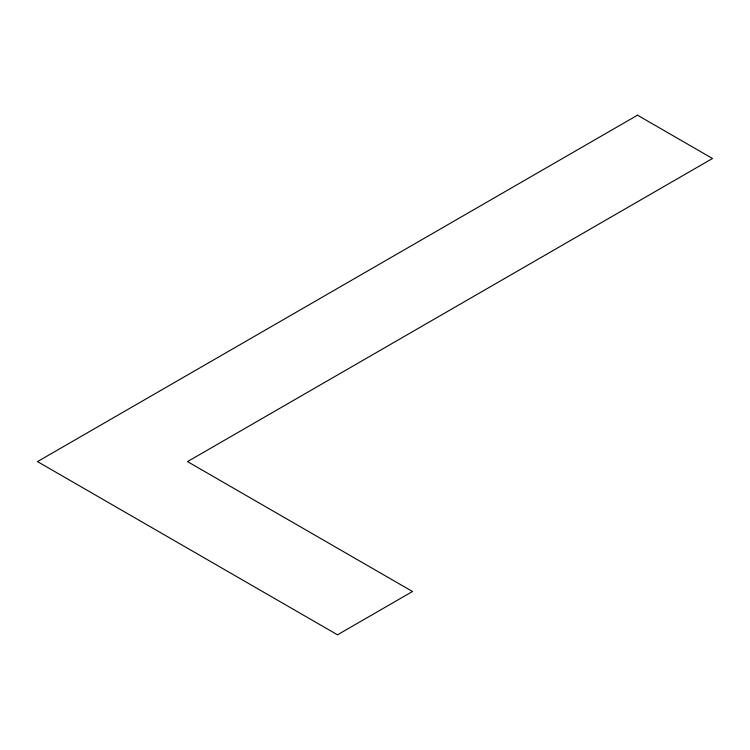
<?xml version="1.0" encoding="UTF-8"?>
<svg xmlns="http://www.w3.org/2000/svg" width="750" height="750" viewBox="0 0 750 750"><rect width="100%" height="100%" fill="white"/><g stroke="black" fill="none" stroke-linecap="round" stroke-linejoin="round"><path stroke-width="1.12" d="M637.5 115.191L37.5 461.606L337.5 634.809L412.5 591.506L187.5 461.606L712.5 158.494L637.5 115.191"/></g></svg>
